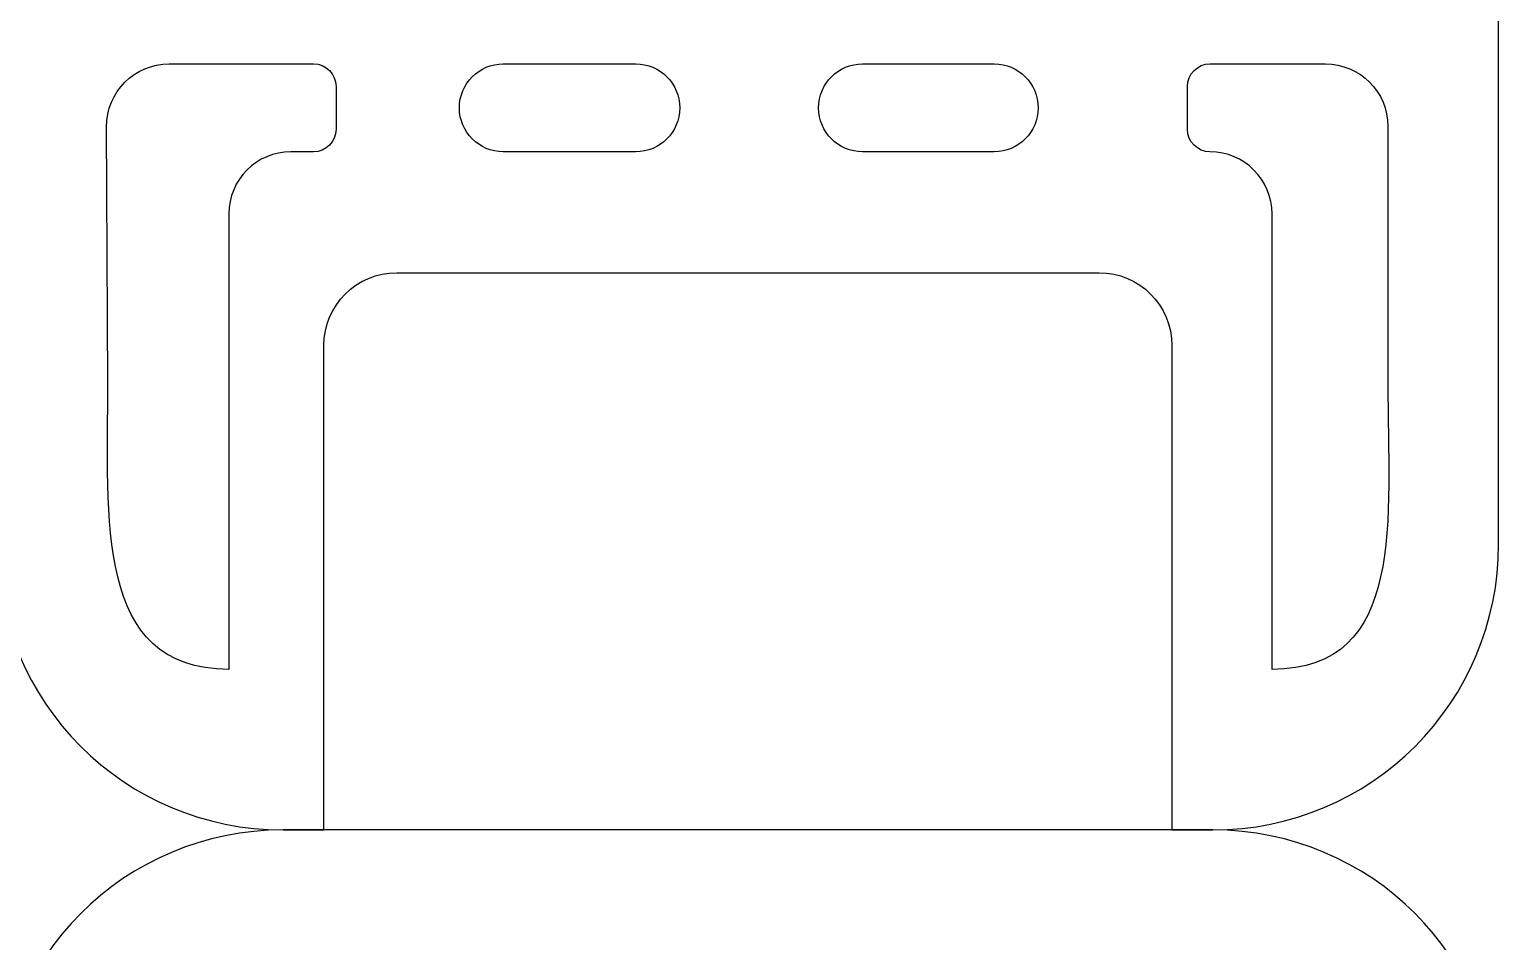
# Model space of a CAD drawing. Extents: x 0 to 3056, y 2 to 1701.
# Drawn here: x 2558 to 3056.4, y 813.3 to 1122.6 of the extents above; entities that cross this region are included whole.
import ezdxf

# ---------------------------------------------------------------- set-up
doc = ezdxf.new("R2010")
doc.units = 0
doc.layers.add('K0102_Printing_Least_6', color=7, linetype='CONTINUOUS')

msp = doc.modelspace()

# ---------------------------------------------------------------- linework, layer by layer
at = {"layer": 'K0102_Printing_Least_6', "color": 1}
for points in [[(3056.421624, 948.094976), (3056.421624, 1151.319971), (2802.15563, 1151.319971), (2802.15563, 1173.147971), (3056.421624, 1173.147971)], [(2605.379635, 1110.919972), (2654.340634, 1110.919972)], [(2718.752632, 1110.919972), (2763.694631, 1110.919972)], [(2840.631629, 1110.919972), (2885.294628, 1110.919972)], [(2958.501626, 1110.919972), (2997.646625, 1110.919972)], [(2662.003633, 1103.257972), (2662.003633, 1088.758973)], [(2950.838626, 1088.758973), (2950.838626, 1103.257972)], [(2584.592635, 1002.661975), (2584.158635, 1089.592973)], [(3018.867625, 1089.698973), (3018.867625, 1002.661975)], [(2654.340634, 1081.095973), (2646.675634, 1081.095973)], [(2763.694631, 1081.095973), (2718.752632, 1081.095973)], [(2885.294628, 1081.095973), (2840.631629, 1081.095973)], [(2625.614634, 1060.035973), (2625.614634, 905.586977)], [(2979.562626, 905.586977), (2979.562626, 1060.034973)], [(2682.597633, 1040.094974), (2920.863627, 1040.094974)], [(2644.011634, 851.121979), (2657.894634, 851.121979), (2657.894634, 1015.391975)], [(2945.566626, 1015.391975), (2945.566626, 851.121979), (2959.449626, 851.121979)], [(2959.449626, 851.122179), (2644.011634, 851.122179)]]:
    msp.add_lwpolyline(points, dxfattribs=at)
for points in [[(2840.631629, 1110.919972)], [(2763.694631, 1081.095973)]]:
    msp.add_lwpolyline(points, close=True, dxfattribs=at)
for points in [[(2584.158635, 1089.592973), (2584.099635, 1101.353972), (2593.617635, 1110.919972), (2605.379635, 1110.919972)], [(2654.340634, 1110.919972), (2658.573634, 1110.919972), (2662.003633, 1107.489972), (2662.003633, 1103.257972)], [(2703.840632, 1096.007973), (2703.840632, 1104.243972), (2710.516632, 1110.919972), (2718.752632, 1110.919972)], [(2763.694631, 1110.919972), (2771.929631, 1110.919972), (2778.606631, 1104.243972), (2778.606631, 1096.007973)], [(2825.719629, 1096.007973), (2825.719629, 1104.243972), (2832.395629, 1110.919972), (2840.631629, 1110.919972)], [(2885.294628, 1110.919972), (2893.530628, 1110.919972), (2900.206627, 1104.243972), (2900.206627, 1096.007973)], [(2950.838626, 1103.257972), (2950.838626, 1107.489972), (2954.269626, 1110.919972), (2958.501626, 1110.919972)], [(2997.646625, 1110.919972), (3009.366625, 1110.919972), (3018.867625, 1101.418972), (3018.867625, 1089.698973)], [(2718.752632, 1081.095973), (2710.516632, 1081.095973), (2703.840632, 1087.772973), (2703.840632, 1096.007973)], [(2778.606631, 1096.007973), (2778.606631, 1087.772973), (2771.929631, 1081.095973), (2763.694631, 1081.095973)], [(2840.631629, 1081.095973), (2832.395629, 1081.095973), (2825.719629, 1087.772973), (2825.719629, 1096.007973)], [(2900.206627, 1096.007973), (2900.206627, 1087.772973), (2893.530628, 1081.095973), (2885.294628, 1081.095973)], [(2662.003633, 1088.758973), (2662.003633, 1084.526973), (2658.573634, 1081.095973), (2654.340634, 1081.095973)], [(2958.501626, 1081.095973), (2954.269626, 1081.095973), (2950.838626, 1084.526973), (2950.838626, 1088.758973)], [(2646.675634, 1081.095973), (2635.044634, 1081.095973), (2625.614634, 1071.666973), (2625.614634, 1060.035973)], [(2979.562626, 1060.034973), (2979.562626, 1071.666973), (2970.132626, 1081.095973), (2958.501626, 1081.095973)], [(2657.894634, 1015.391975), (2657.894634, 1029.074974), (2668.910633, 1040.094974), (2682.597633, 1040.094974)], [(2920.863627, 1040.094974), (2934.550627, 1040.094974), (2945.566626, 1029.074974), (2945.566626, 1015.391975)], [(2625.614634, 905.586977), (2579.813636, 905.586977), (2584.592635, 956.859976), (2584.592635, 1002.661975)], [(3018.867625, 1002.661975), (3018.867625, 956.859976), (3025.362624, 905.586977), (2979.562626, 905.586977)], [(2547.038636, 948.094976), (2547.038636, 894.371978), (2590.288635, 851.121979), (2644.011634, 851.121979)], [(2959.449626, 851.121979), (3013.171625, 851.121979), (3056.421624, 894.371978), (3056.421624, 948.094976)], [(2644.011634, 851.122179), (2590.288635, 851.122179), (2547.038636, 807.87218), (2547.038636, 754.146181)], [(3056.421624, 754.146181), (3056.421624, 807.87218), (3013.171625, 851.122179), (2959.449626, 851.122179)]]:
    msp.add_open_spline(points, degree=3, dxfattribs=at)

doc.saveas('drawing.dxf')
